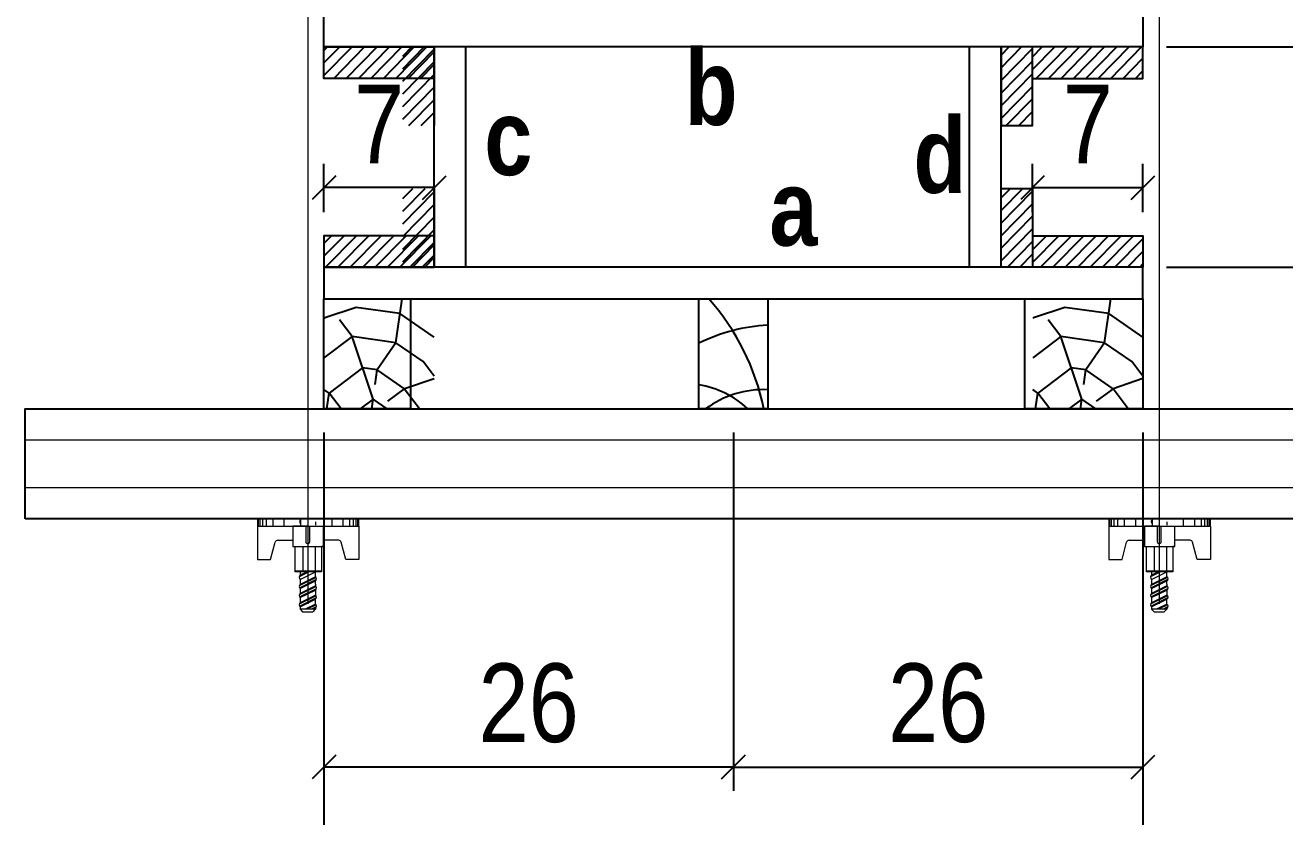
# Model space of a CAD drawing. Extents: x 2282 to 12463, y 760 to 16806.
# Drawn here: x 4620.2 to 4780.2, y 12762.7 to 12863.4 of the extents above; entities that cross this region are included whole.
import ezdxf

# ---------------------------------------------------------------- set-up
doc = ezdxf.new("R2010")
doc.units = 0
for name, color, linetype in [('1-2 PONTALETE', 7, 'Continuous'), ('COTA', 241, 'Continuous'), ('GRAVATA', 2, 'Continuous'), ('NOMENCLATURA', 7, 'Continuous'), ('Painéis', 200, 'Continuous'), ('PONTALETE', 7, 'Continuous'), ('SARRAFO', 251, 'Continuous')]:
    doc.layers.add(name, color=color, linetype=linetype)
doc.layers.add('Hachura', color=251, linetype='Continuous', lineweight=9)
doc.styles.add('COTA TECNICA 2X', font='techl___.ttf', dxfattribs={"height": 10})
doc.styles.add('ROMANC', font='techb___.ttf', dxfattribs={"height": 2.5})
doc.dimstyles.new('SECAO PILAR', dxfattribs={"dimtxt": 10, "dimasz": 3, "dimexe": 3, "dimexo": 3, "dimgap": 3, "dimtad": 1, "dimdec": 1, "dimlfac": 0.5, "dimzin": 12, "dimdsep": 46, "dimtxsty": 'COTA TECNICA 2X', "dimblk1": 'OBLIQUE', "dimblk2": 'OBLIQUE', "dimsah": 1, "dimcen": 0.9, "dimclrd": 256, "dimclre": 256, "dimclrt": 256, "dimadec": 1, "dimazin": 3, "dimtfac": 1, "dimtdec": 1, "dimtmove": 0, "dimatfit": 3, "dimfxl": 1, "dimtolj": 1, "dimtzin": 12, "dimarcsym": 0})

# ---------------------------------------------------------------- blocks, each defined once
blk = doc.blocks.new('_Oblique')
at = {"color": 0, "linetype": 'ByBlock', "lineweight": -2}
blk.add_line((-0.5, -0.5), (0.5, 0.5), dxfattribs=at)
blk = doc.blocks.new('*D329')
at = {"layer": 'COTA', "lineweight": -2, "transparency": 16777216}
for p, q in [((4658.14, 12811.58), (4658.14, 12734.29)), ((4762.18, 12811.58), (4762.18, 12734.29)), ((4658.14, 12737.29), (4762.18, 12737.29))]:
    blk.add_line(p, q, dxfattribs=at)
at = {"layer": 'Defpoints', "color": 0, "transparency": 16777216}
for p in [(4658.14, 12814.58), (4762.18, 12814.58), (4762.18, 12737.29)]:
    blk.add_point(p, dxfattribs=at)
at = {"layer": 'COTA', "lineweight": -2, "transparency": 16777216, "xscale": 3, "yscale": 3, "zscale": 3, "rotation": 180}
blk.add_blockref('_Oblique', (4658.14, 12737.29), dxfattribs=at)
at = {"layer": 'COTA', "lineweight": -2, "transparency": 16777216, "xscale": 3, "yscale": 3, "zscale": 3}
blk.add_blockref('_Oblique', (4762.18, 12737.29), dxfattribs=at)
at = {"layer": 'COTA', "transparency": 16777216, "insert": (4710.16, 12745.4), "char_height": 10, "attachment_point": 5, "style": 'COTA TECNICA 2X'}
blk.add_mtext('\\A1;52 - PAINEL', dxfattribs=at)
blk = doc.blocks.new('*D333')
at = {"layer": 'COTA', "lineweight": -2, "transparency": 16777216}
for p, q in [((4765.18, 12860.59), (4810.75, 12860.59)), ((4807.75, 12860.59), (4807.75, 12832.59)), ((4765.18, 12832.59), (4810.75, 12832.59))]:
    blk.add_line(p, q, dxfattribs=at)
at = {"layer": 'Defpoints', "color": 0, "transparency": 16777216}
for p in [(4762.18, 12860.59), (4762.18, 12832.59), (4807.75, 12832.59)]:
    blk.add_point(p, dxfattribs=at)
at = {"layer": 'COTA', "lineweight": -2, "transparency": 16777216, "xscale": 3, "yscale": 3, "zscale": 3}
for p, rotation in [((4807.75, 12860.59), 90), ((4807.75, 12832.59), 270)]:
    blk.add_blockref('_Oblique', p, dxfattribs=dict(at, rotation=rotation))
at = {"layer": 'COTA', "transparency": 16777216, "insert": (4799.67, 12846.59), "char_height": 10, "attachment_point": 5, "rotation": 90, "style": 'COTA TECNICA 2X'}
blk.add_mtext('\\A1;14', dxfattribs=at)
blk = doc.blocks.new('C')
at = {"layer": 'Hachura', "color": 0}
for p, q in [((0, 3.224), (0, -3.224)), ((0.451, 3.224), (0, 3.224)), ((0.451, -3.225), (0.451, 3.224)), ((0.451, 3.224), (2.58, 3.224)), ((2.58, 3.224), (2.58, 2.385)), ((0.461, 3.155), (-0.003, 3.155)), ((0.461, 3.05), (-0.003, 3.05)), ((0.461, 2.881), (-0.003, 2.881)), ((0.461, 2.65), (-0.003, 2.65)), ((0, 2.747), (0, -1.16)), ((0.461, 2.228), (-0.003, 2.228)), ((1.354, 1.939), (1.354, 0.965)), ((2.58, 2.385), (1.475, 2.094)), ((0.461, 1.512), (0, 1.512)), ((1.741, 0.966), (0.451, 0.966)), ((1.741, -0.968), (1.741, 0.966)), ((1.741, 0.966), (1.741, 0.838)), ((1.741, 0.966), (1.741, 0.838)), ((1.741, 0.838), (3.354, 0.838)), ((3.32, 0.838), (3.32, -0.839)), ((3.354, 0.838), (3.354, -0.839)), ((0.388, 0.487), (0.172, 0.487)), ((1.451, 0.101), (0.451, 0.101)), ((3.354, 0.451), (1.741, 0.451)), ((3.676, 0.451), (3.354, 0.451)), ((3.837, -0.517), (3.354, 0.451)), ((3.354, 0.064), (3.67, -0.57)), ((3.676, 0.451), (4.16, -0.517)), ((3.716, 0.5), (4.251, -0.57)), ((4.371, -0.553), (3.83, 0.53)), ((4.151, 0.451), (3.934, 0.451)), ((4.418, -0.517), (3.934, 0.451)), ((4.151, 0.451), (4.256, 0.451)), ((4.256, 0.451), (4.74, -0.517)), ((4.296, 0.5), (4.831, -0.57)), ((4.952, -0.553), (4.41, 0.53)), ((4.514, 0.451), (4.837, 0.451)), ((4.998, -0.517), (4.514, 0.451)), ((4.837, 0.451), (5.321, -0.517)), ((4.876, 0.5), (5.412, -0.57)), ((5.532, -0.553), (4.991, 0.53)), ((5.579, -0.517), (5.095, 0.451)), ((5.417, 0.451), (5.095, 0.451)), ((5.579, -0.517), (5.095, 0.451)), ((5.417, 0.451), (5.74, -0.194)), ((5.457, 0.5), (5.74, -0.065)), ((5.74, 0.193), (5.571, 0.53)), ((5.74, 0.322), (5.675, 0.451)), ((5.675, 0.451), (5.74, 0.451)), ((5.739, 0.45), (5.9, 0.288)), ((5.739, 0.45), (5.739, -0.518)), ((5.9, -0.356), (5.9, 0.288)), ((0.451, -0.004), (0, -0.004)), ((0.075, -0.481), (0.292, -0.481)), ((0.292, -0.481), (0.397, -0.481)), ((0.451, -0.001), (0.451, -0.968)), ((0.451, -0.157), (1.451, -0.157)), ((0.451, -0.646), (0.451, -0.323)), ((0.451, -3.225), (0.451, -0.646)), ((3.354, -0.323), (1.741, -0.323)), ((3.354, -0.065), (3.579, -0.517)), ((3.354, -0.517), (3.579, -0.517)), ((3.837, -0.517), (4.16, -0.517)), ((4.418, -0.517), (4.74, -0.517)), ((4.634, -0.517), (4.74, -0.517)), ((4.998, -0.517), (5.321, -0.517)), ((5.579, -0.517), (5.74, -0.517)), ((5.739, -0.518), (5.9, -0.356)), ((5.739, -0.518), (5.739, -0.518)), ((0.461, -1.521), (-0.003, -1.521)), ((0.451, -0.968), (1.741, -0.968)), ((1.354, -1.94), (1.354, -0.968)), ((3.354, -0.839), (1.741, -0.839)), ((0.461, -2.228), (-0.003, -2.228)), ((2.58, -2.387), (1.475, -2.096)), ((2.58, -3.225), (2.58, -2.387)), ((0.461, -2.65), (-0.003, -2.65)), ((0.461, -2.881), (-0.003, -2.881)), ((0.461, -3.05), (-0.003, -3.05)), ((0.461, -3.155), (-0.003, -3.155)), ((0, -3.224), (2.568, -3.224))]:
    blk.add_line(p, q, dxfattribs=at)
for centre, radius, start, end in [((1.516, 1.939), 0.161, 104.74356, 180), ((1.445, -0.028), 0.129, 272.69497, 87.30503), ((3.805, 0.389), 0.143, 25.56881, 154.43119), ((4.385, 0.389), 0.143, 25.56881, 154.43119), ((4.966, 0.389), 0.143, 25.56881, 154.43119), ((5.546, 0.389), 0.143, 25.56881, 154.43119), ((0.166, -0.366), 0.174, 221.74404, 317.85924), ((3.708, -0.4), 0.174, 222.14076, 318.25596), ((4.289, -0.4), 0.174, 222.14076, 318.25596), ((4.869, -0.4), 0.174, 222.14076, 318.25596), ((5.45, -0.4), 0.174, 222.14076, 318.25596), ((5.61, -0.401), 0.174, 317.85924, 318.25596), ((1.516, -1.94), 0.161, 180, 255.25644)]:
    blk.add_arc(centre, radius, start, end, dxfattribs=at)
blk = doc.blocks.new('*D334')
at = {"layer": 'COTA', "lineweight": -2, "transparency": 16777216}
for p, q in [((4658.14, 12811.58), (4658.14, 12766.04)), ((4710.16, 12811.58), (4710.16, 12766.04)), ((4710.16, 12769.04), (4658.14, 12769.04))]:
    blk.add_line(p, q, dxfattribs=at)
at = {"layer": 'Defpoints', "color": 0, "transparency": 16777216}
for p in [(4658.14, 12814.58), (4710.16, 12814.58), (4658.14, 12769.04)]:
    blk.add_point(p, dxfattribs=at)
at = {"layer": 'COTA', "lineweight": -2, "transparency": 16777216, "xscale": 3, "yscale": 3, "zscale": 3, "rotation": 180}
blk.add_blockref('_Oblique', (4658.14, 12769.04), dxfattribs=at)
at = {"layer": 'COTA', "lineweight": -2, "transparency": 16777216, "xscale": 3, "yscale": 3, "zscale": 3}
blk.add_blockref('_Oblique', (4710.16, 12769.04), dxfattribs=at)
at = {"layer": 'COTA', "transparency": 16777216, "insert": (4684.15, 12777.15), "char_height": 10, "attachment_point": 5, "style": 'COTA TECNICA 2X'}
blk.add_mtext('\\A1;26', dxfattribs=at)
blk = doc.blocks.new('*D335')
at = {"layer": 'COTA', "lineweight": -2, "transparency": 16777216}
for p, q in [((4748.16, 12839.59), (4748.16, 12845.71)), ((4762.18, 12839.59), (4762.18, 12845.71)), ((4748.16, 12842.71), (4762.18, 12842.71))]:
    blk.add_line(p, q, dxfattribs=at)
at = {"layer": 'Defpoints', "color": 0, "transparency": 16777216}
for p in [(4762.18, 12842.71), (4748.16, 12836.59), (4762.18, 12836.59)]:
    blk.add_point(p, dxfattribs=at)
at = {"layer": 'COTA', "lineweight": -2, "transparency": 16777216, "xscale": 3, "yscale": 3, "zscale": 3, "rotation": 180}
blk.add_blockref('_Oblique', (4748.16, 12842.71), dxfattribs=at)
at = {"layer": 'COTA', "lineweight": -2, "transparency": 16777216, "xscale": 3, "yscale": 3, "zscale": 3}
blk.add_blockref('_Oblique', (4762.18, 12842.71), dxfattribs=at)
at = {"layer": 'COTA', "transparency": 16777216, "insert": (4755.17, 12850.79), "char_height": 10, "attachment_point": 5, "style": 'COTA TECNICA 2X'}
blk.add_mtext('\\A1;7', dxfattribs=at)
blk = doc.blocks.new('*D336')
at = {"layer": 'COTA', "lineweight": -2, "transparency": 16777216}
for p, q in [((4658.14, 12839.59), (4658.14, 12845.71)), ((4672.15, 12839.59), (4672.15, 12845.71)), ((4672.15, 12842.71), (4658.14, 12842.71))]:
    blk.add_line(p, q, dxfattribs=at)
at = {"layer": 'Defpoints', "color": 0, "transparency": 16777216}
for p in [(4658.14, 12842.71), (4658.14, 12836.59), (4672.15, 12836.59)]:
    blk.add_point(p, dxfattribs=at)
at = {"layer": 'COTA', "lineweight": -2, "transparency": 16777216, "xscale": 3, "yscale": 3, "zscale": 3, "rotation": 180}
blk.add_blockref('_Oblique', (4658.14, 12842.71), dxfattribs=at)
at = {"layer": 'COTA', "lineweight": -2, "transparency": 16777216, "xscale": 3, "yscale": 3, "zscale": 3}
blk.add_blockref('_Oblique', (4672.15, 12842.71), dxfattribs=at)
at = {"layer": 'COTA', "transparency": 16777216, "insert": (4665.15, 12850.79), "char_height": 10, "attachment_point": 5, "style": 'COTA TECNICA 2X'}
blk.add_mtext('\\A1;7', dxfattribs=at)
blk = doc.blocks.new('*D337')
at = {"layer": 'COTA', "lineweight": -2, "transparency": 16777216}
for p, q in [((4710.16, 12811.58), (4710.16, 12766.04)), ((4762.18, 12811.58), (4762.18, 12766.04)), ((4710.16, 12769.04), (4762.18, 12769.04))]:
    blk.add_line(p, q, dxfattribs=at)
at = {"layer": 'Defpoints', "color": 0, "transparency": 16777216}
for p in [(4710.16, 12814.58), (4762.18, 12814.58), (4762.18, 12769.04)]:
    blk.add_point(p, dxfattribs=at)
at = {"layer": 'COTA', "lineweight": -2, "transparency": 16777216, "xscale": 3, "yscale": 3, "zscale": 3, "rotation": 180}
blk.add_blockref('_Oblique', (4710.16, 12769.04), dxfattribs=at)
at = {"layer": 'COTA', "lineweight": -2, "transparency": 16777216, "xscale": 3, "yscale": 3, "zscale": 3}
blk.add_blockref('_Oblique', (4762.18, 12769.04), dxfattribs=at)
at = {"layer": 'COTA', "transparency": 16777216, "insert": (4736.17, 12777.15), "char_height": 10, "attachment_point": 5, "style": 'COTA TECNICA 2X'}
blk.add_mtext('\\A1;26', dxfattribs=at)

msp = doc.modelspace()

# ---------------------------------------------------------------- hatches: boundary and pattern name
at = {"layer": 'PONTALETE'}
h = msp.add_hatch(dxfattribs=at)
h.set_pattern_fill('TRONCO', color=1, scale=37.5, angle=82, style=0, pattern_type=2)
h.set_pattern_definition([(82, (-6976.337, 14177.226), (-31.91606, 42.35404), [11.25, -26.25]), (82, (-6978.193, 14177.486), (-31.91606, 42.35404), [11.25, -26.25]), (82, (-6981.646, 14179.865), (-31.91606, 42.35404), [7.5, -30]), (82, (-6985.1, 14182.244), (-31.91606, 42.35404), [5.625, -31.875]), (82, (-6988.81, 14182.766), (-31.91606, 42.35404), [3.75, -33.75]), (82, (-6993.83, 14174.004), (-31.91606, 42.35404), [1.875, -9.375, 1.875, -24.375]), (82, (-6994.904, 14179.835), (-31.91606, 42.35404), [1.875, -15, 5.625, -15]), (82, (-6995.717, 14187.523), (-31.91606, 42.35404), [1.875, -1.875, 1.875, -31.875]), (82, (-6997.835, 14185.927), (-31.91606, 42.35404), [1.875, -35.625]), (82, (-7001.81, 14184.592), (-31.91606, 42.35404), [5.625, -31.875]), (82, (-7005.523, 14185.114), (-31.91606, 42.35404), [7.5, -30]), (82, (-7009.497, 14183.78), (-31.91606, 42.35404), [9.375, -11.25, 1.875, -15]), (172, (-6989.304, 14165.794), (-42.35404, -31.91606), [1.875, -3.75, 9.375, -22.5]), (172, (-6992.756, 14168.173), (-42.35404, -31.91606), [1.875, -1.875, 5.625, -28.125]), (172, (-7007.35, 14172.117), (-42.35404, -31.91606), [3.75, -33.75]), (172, (-6992.234, 14171.886), (-42.35404, -31.91606), [7.5, -11.25, 1.875, -16.875]), (172, (-7012.398, 14176.613), (-42.35404, -31.91606), [1.875, -35.625]), (172, (-6993.57, 14175.86), (-42.35404, -31.91606), [5.625, -31.875]), (172, (-6994.904, 14179.835), (-42.35404, -31.91606), [3.75, -33.75]), (172, (-6994.382, 14183.55), (-42.35404, -31.91606), [1.875, -5.625, 5.625, -24.375]), (172, (-6995.978, 14185.666), (-42.35404, -31.91606), [1.875, -35.625]), (172, (-6988.29, 14186.48), (-42.35404, -31.91606), [5.25, -32.25]), (172, (-6980.602, 14187.292), (-42.35404, -31.91606), [3.75, -33.75]), (172, (-6994.934, 14193.093), (-42.35404, -31.91606), [1.875, -35.625]), (172, (-6992.555, 14196.546), (-42.35404, -31.91606), [5.625, -31.875]), (172, (-6992.034, 14200.26), (-42.35404, -31.91606), [5.625, -31.875]), (127, (-6977.962, 14192.601), (-37.13505, 5.21899), [2.651625, -2.651625, 2.651625, -45.078134]), (127, (-6988.29, 14186.48), (-37.13505, 5.21899), [5.30325, -47.72976]), (127, (-7008.945, 14174.235), (-37.13505, 5.21899), [5.30325, -47.72976]), (127, (-6998.618, 14180.357), (-37.13505, 5.21899), [5.30325, -47.72976]), (127, (-6990.93, 14181.17), (-37.13505, 5.21899), [5.30325, -47.72976]), (127, (-6981.937, 14191.267), (-37.13505, 5.21899), [5.30325, -47.72976]), (127, (-6984.316, 14187.814), (-37.13505, 5.21899), [7.95495, -45.07806]), (127, (-7002.592, 14179.022), (-37.13505, 5.21899), [2.65162, -50.38138]), (127, (-7006.566, 14177.687), (-37.13505, 5.21899), [2.65162, -50.38138]), (127, (-7004.48, 14192.54), (-37.13505, 5.21899), [2.65162, -50.38138]), (127, (-6988, 14175.078), (-37.13505, 5.21899), [2.65162, -50.38138]), (127, (-6998.126, 14197.329), (-37.13505, 5.21899), [2.65162, -50.38138]), (127, (-6996.24, 14183.81), (-37.13505, 5.21899), [2.65162, -50.38138]), (127, (-6999.43, 14188.045), (-37.13505, 5.21899), [2.65162, -50.38138]), (217, (-6992.264, 14185.144), (-5.21899, -37.13505), [2.651625, -2.651625, 7.95495, -39.77481]), (217, (-6991.482, 14190.715), (-5.21899, -37.13505), [2.65162, -50.38138]), (217, (-6978.484, 14188.888), (-5.21899, -37.13505), [2.65162, -50.38138]), (217, (-6988.812, 14182.766), (-5.21899, -37.13505), [2.65162, -50.38138]), (217, (-6995.456, 14189.38), (-5.21899, -37.13505), [2.65162, -50.38138]), (217, (-6987.477, 14178.79), (-5.21899, -37.13505), [2.65162, -50.38138]), (217, (-6985.39, 14193.645), (-5.21899, -37.13505), [2.65162, -50.38138]), (217, (-6977.902, 14166.085), (-5.21899, -37.13505), [2.65162, -50.38138]), (217, (-6979.498, 14168.203), (-5.21899, -37.13505), [5.30325, -47.72976]), (217, (-6981.094, 14170.32), (-5.21899, -37.13505), [5.30325, -47.72976]), (217, (-6980.572, 14174.034), (-5.21899, -37.13505), [5.30325, -47.72976]), (217, (-6984.024, 14176.413), (-5.21899, -37.13505), [5.30325, -47.72976]), (217, (-6996.79, 14193.354), (-5.21899, -37.13505), [5.30325, -47.72976]), (217, (-6977.18, 14198.172), (-5.21899, -37.13505), [5.30325, -47.72976]), (217, (-7006.627, 14204.204), (-5.21899, -37.13505), [5.30325, -47.72976]), (217, (-7002.913, 14203.682), (-5.21899, -37.13505), [5.30325, -47.72976]), (217, (-7001.578, 14199.707), (-5.21899, -37.13505), [5.30325, -47.72976]), (217, (-7005.232, 14173.713), (-5.21899, -37.13505), [7.95495, -45.07806]), (217, (-6998.126, 14197.329), (-5.21899, -37.13505), [7.95495, -45.07806]), (108.56505, (-7012.137, 14178.47), (5.218991, 37.135053), [4.1925, -79.66005]), (108.56505, (-6993.57, 14175.86), (5.218991, 37.135053), [4.1925, -79.66005]), (108.56505, (-7004.188, 14181.14), (5.218991, 37.135053), [4.1925, -79.66005]), (108.56505, (-6976.628, 14188.627), (5.218991, 37.135053), [4.1925, -79.66005]), (108.56505, (-6980.602, 14187.292), (5.218991, 37.135053), [4.1925, -79.66005]), (108.56505, (-6989.595, 14177.195), (5.218991, 37.135053), [4.1925, -79.66005]), (108.56505, (-7008.162, 14179.805), (5.218991, 37.135053), [4.1925, -79.66005]), (108.56505, (-6995.456, 14189.38), (5.218991, 37.135053), [8.385, -75.46755]), (145.43495, (-7001.026, 14190.163), (-37.135053, 5.218991), [4.1925, -79.66005]), (145.43495, (-6989.103, 14194.167), (-37.135053, 5.218991), [4.1925, -79.66005]), (145.43495, (-6999.14, 14176.643), (-37.135053, 5.218991), [4.1925, -79.66005]), (145.43495, (-7002.04, 14169.477), (-37.135053, 5.218991), [4.1925, -79.66005]), (145.43495, (-6991.482, 14190.715), (-37.135053, 5.218991), [4.1925, -79.66005]), (145.43495, (-6992.003, 14187.001), (-37.135053, 5.218991), [4.1925, -79.66005]), (145.43495, (-6999.661, 14172.93), (-37.135053, 5.218991), [8.385, -75.46755]), (145.43495, (-6982.75, 14198.955), (-37.135053, 5.218991), [8.385, -75.46755]), (145.43495, (-6985.128, 14195.502), (-37.135053, 5.218991), [8.385, -75.46755]), (198.56505, (-6983.733, 14165.011), (-37.135053, 5.218991), [4.1925, -79.66005]), (198.56505, (-7004.158, 14167.882), (-37.135053, 5.218991), [4.1925, -79.66005]), (198.56505, (-6977.12, 14171.655), (-37.135053, 5.218991), [4.1925, -79.66005]), (198.56505, (-7011.063, 14172.639), (-37.135053, 5.218991), [4.1925, -79.66005]), (198.56505, (-6988.26, 14173.221), (-37.135053, 5.218991), [4.1925, -79.66005]), (198.56505, (-6990.93, 14181.17), (-37.135053, 5.218991), [4.1925, -79.66005]), (198.56505, (-6997.835, 14185.927), (-37.135053, 5.218991), [4.1925, -79.66005]), (198.56505, (-6985.33, 14167.129), (-37.135057, 5.219004), [4.1925, -79.66005]), (198.56505, (-6989.595, 14177.195), (-37.135053, 5.218991), [4.1925, -79.66005]), (198.56505, (-6984.316, 14187.814), (-37.135053, 5.218991), [4.1925, -79.66005]), (198.56505, (-6987.507, 14192.05), (-37.135053, 5.218991), [4.1925, -79.66005]), (198.56505, (-6997.604, 14201.042), (-37.135053, 5.218991), [4.1925, -79.66005]), (198.56505, (-7012.659, 14174.757), (-37.135053, 5.218991), [4.1925, -79.66005]), (198.56505, (-7011.585, 14168.925), (-37.135053, 5.218991), [8.385, -75.46755]), (198.56505, (-6984.807, 14170.842), (-37.135053, 5.218991), [8.385, -75.46755]), (235.43495, (-6980.02, 14164.49), (-5.218991, -37.135053), [4.1925, -79.66005]), (235.43495, (-6973.727, 14195.793), (-5.218991, -37.135053), [4.1925, -79.66005]), (235.43495, (-6992.555, 14196.546), (-5.218991, -37.135053), [4.1925, -79.66005]), (235.43495, (-6981.646, 14179.865), (-5.218991, -37.135053), [4.1925, -79.66005]), (235.43495, (-6978.193, 14177.486), (-5.218991, -37.135053), [4.1925, -79.66005]), (235.43495, (-6985.098, 14182.244), (-5.218991, -37.135053), [4.1925, -79.66005]), (235.43495, (-7005.814, 14196.516), (-5.218991, -37.135053), [4.1925, -79.66005]), (235.43495, (-7007.149, 14200.49), (-5.218991, -37.135053), [8.385, -75.46755])])
h.paths.add_polyline_path([(4658.14, 12814.58), (4672.14, 12814.58), (4672.14, 12828.58), (4658.14, 12828.58)])
h = msp.add_hatch(dxfattribs=at)
h.set_pattern_fill('TRONCO', color=1, scale=37.5, angle=82, style=0, pattern_type=2)
h.set_pattern_definition([(82, (-6886.3, 14177.226), (-31.91606, 42.35404), [11.25, -26.25]), (82, (-6888.156, 14177.486), (-31.91606, 42.35404), [11.25, -26.25]), (82, (-6891.61, 14179.865), (-31.91606, 42.35404), [7.5, -30]), (82, (-6895.06, 14182.244), (-31.91606, 42.35404), [5.625, -31.875]), (82, (-6898.775, 14182.766), (-31.91606, 42.35404), [3.75, -33.75]), (82, (-6903.793, 14174.004), (-31.91606, 42.35404), [1.875, -9.375, 1.875, -24.375]), (82, (-6904.867, 14179.835), (-31.91606, 42.35404), [1.875, -15, 5.625, -15]), (82, (-6905.68, 14187.523), (-31.91606, 42.35404), [1.875, -1.875, 1.875, -31.875]), (82, (-6907.798, 14185.927), (-31.91606, 42.35404), [1.875, -35.625]), (82, (-6911.772, 14184.592), (-31.91606, 42.35404), [5.625, -31.875]), (82, (-6915.486, 14185.114), (-31.91606, 42.35404), [7.5, -30]), (82, (-6919.46, 14183.78), (-31.91606, 42.35404), [9.375, -11.25, 1.875, -15]), (172, (-6899.267, 14165.794), (-42.35404, -31.91606), [1.875, -3.75, 9.375, -22.5]), (172, (-6902.72, 14168.173), (-42.35404, -31.91606), [1.875, -1.875, 5.625, -28.125]), (172, (-6917.312, 14172.117), (-42.35404, -31.91606), [3.75, -33.75]), (172, (-6902.198, 14171.886), (-42.35404, -31.91606), [7.5, -11.25, 1.875, -16.875]), (172, (-6922.36, 14176.613), (-42.35404, -31.91606), [1.875, -35.625]), (172, (-6903.532, 14175.86), (-42.35404, -31.91606), [5.625, -31.875]), (172, (-6904.867, 14179.835), (-42.35404, -31.91606), [3.75, -33.75]), (172, (-6904.345, 14183.55), (-42.35404, -31.91606), [1.875, -5.625, 5.625, -24.375]), (172, (-6905.94, 14185.666), (-42.35404, -31.91606), [1.875, -35.625]), (172, (-6898.253, 14186.48), (-42.35404, -31.91606), [5.25, -32.25]), (172, (-6890.565, 14187.292), (-42.35404, -31.91606), [3.75, -33.75]), (172, (-6904.897, 14193.093), (-42.35404, -31.91606), [1.875, -35.625]), (172, (-6902.52, 14196.546), (-42.35404, -31.91606), [5.625, -31.875]), (172, (-6901.997, 14200.26), (-42.35404, -31.91606), [5.625, -31.875]), (127, (-6887.926, 14192.601), (-37.13505, 5.21899), [2.651625, -2.651625, 2.651625, -45.078134]), (127, (-6898.253, 14186.48), (-37.13505, 5.21899), [5.30325, -47.72976]), (127, (-6918.908, 14174.235), (-37.13505, 5.21899), [5.30325, -47.72976]), (127, (-6908.58, 14180.357), (-37.13505, 5.21899), [5.30325, -47.72976]), (127, (-6900.893, 14181.17), (-37.13505, 5.21899), [5.30325, -47.72976]), (127, (-6891.9, 14191.267), (-37.13505, 5.21899), [5.30325, -47.72976]), (127, (-6894.28, 14187.814), (-37.13505, 5.21899), [7.95495, -45.07806]), (127, (-6912.555, 14179.022), (-37.13505, 5.21899), [2.65162, -50.38138]), (127, (-6916.53, 14177.687), (-37.13505, 5.21899), [2.65162, -50.38138]), (127, (-6914.442, 14192.54), (-37.13505, 5.21899), [2.65162, -50.38138]), (127, (-6897.962, 14175.078), (-37.13505, 5.21899), [2.65162, -50.38138]), (127, (-6908.09, 14197.329), (-37.13505, 5.21899), [2.65162, -50.38138]), (127, (-6906.202, 14183.81), (-37.13505, 5.21899), [2.65162, -50.38138]), (127, (-6909.394, 14188.045), (-37.13505, 5.21899), [2.65162, -50.38138]), (217, (-6902.228, 14185.144), (-5.21899, -37.13505), [2.651625, -2.651625, 7.95495, -39.77481]), (217, (-6901.445, 14190.715), (-5.21899, -37.13505), [2.65162, -50.38138]), (217, (-6888.448, 14188.888), (-5.21899, -37.13505), [2.65162, -50.38138]), (217, (-6898.775, 14182.766), (-5.21899, -37.13505), [2.65162, -50.38138]), (217, (-6905.42, 14189.38), (-5.21899, -37.13505), [2.65162, -50.38138]), (217, (-6897.44, 14178.79), (-5.21899, -37.13505), [2.65162, -50.38138]), (217, (-6895.353, 14193.645), (-5.21899, -37.13505), [2.65162, -50.38138]), (217, (-6887.865, 14166.085), (-5.21899, -37.13505), [2.65162, -50.38138]), (217, (-6889.46, 14168.203), (-5.21899, -37.13505), [5.30325, -47.72976]), (217, (-6891.057, 14170.32), (-5.21899, -37.13505), [5.30325, -47.72976]), (217, (-6890.535, 14174.034), (-5.21899, -37.13505), [5.30325, -47.72976]), (217, (-6893.988, 14176.413), (-5.21899, -37.13505), [5.30325, -47.72976]), (217, (-6906.754, 14193.354), (-5.21899, -37.13505), [5.30325, -47.72976]), (217, (-6887.143, 14198.172), (-5.21899, -37.13505), [5.30325, -47.72976]), (217, (-6916.59, 14204.204), (-5.21899, -37.13505), [5.30325, -47.72976]), (217, (-6912.876, 14203.682), (-5.21899, -37.13505), [5.30325, -47.72976]), (217, (-6911.541, 14199.707), (-5.21899, -37.13505), [5.30325, -47.72976]), (217, (-6915.195, 14173.713), (-5.21899, -37.13505), [7.95495, -45.07806]), (217, (-6908.09, 14197.329), (-5.21899, -37.13505), [7.95495, -45.07806]), (108.56505, (-6922.1, 14178.47), (5.218991, 37.135053), [4.1925, -79.66005]), (108.56505, (-6903.532, 14175.86), (5.218991, 37.135053), [4.1925, -79.66005]), (108.56505, (-6914.151, 14181.14), (5.218991, 37.135053), [4.1925, -79.66005]), (108.56505, (-6886.59, 14188.627), (5.218991, 37.135053), [4.1925, -79.66005]), (108.56505, (-6890.565, 14187.292), (5.218991, 37.135053), [4.1925, -79.66005]), (108.56505, (-6899.558, 14177.195), (5.218991, 37.135053), [4.1925, -79.66005]), (108.56505, (-6918.125, 14179.805), (5.218991, 37.135053), [4.1925, -79.66005]), (108.56505, (-6905.42, 14189.38), (5.218991, 37.135053), [8.385, -75.46755]), (145.43495, (-6910.99, 14190.163), (-37.135053, 5.218991), [4.1925, -79.66005]), (145.43495, (-6899.066, 14194.167), (-37.135053, 5.218991), [4.1925, -79.66005]), (145.43495, (-6909.103, 14176.643), (-37.135053, 5.218991), [4.1925, -79.66005]), (145.43495, (-6912.003, 14169.477), (-37.135053, 5.218991), [4.1925, -79.66005]), (145.43495, (-6901.445, 14190.715), (-37.135053, 5.218991), [4.1925, -79.66005]), (145.43495, (-6901.967, 14187.001), (-37.135053, 5.218991), [4.1925, -79.66005]), (145.43495, (-6909.625, 14172.93), (-37.135053, 5.218991), [8.385, -75.46755]), (145.43495, (-6892.713, 14198.955), (-37.135053, 5.218991), [8.385, -75.46755]), (145.43495, (-6895.092, 14195.502), (-37.135053, 5.218991), [8.385, -75.46755]), (198.56505, (-6893.697, 14165.011), (-37.135053, 5.218991), [4.1925, -79.66005]), (198.56505, (-6914.121, 14167.882), (-37.135053, 5.218991), [4.1925, -79.66005]), (198.56505, (-6887.083, 14171.655), (-37.135053, 5.218991), [4.1925, -79.66005]), (198.56505, (-6921.026, 14172.639), (-37.135053, 5.218991), [4.1925, -79.66005]), (198.56505, (-6898.223, 14173.221), (-37.135053, 5.218991), [4.1925, -79.66005]), (198.56505, (-6900.893, 14181.17), (-37.135053, 5.218991), [4.1925, -79.66005]), (198.56505, (-6907.798, 14185.927), (-37.135053, 5.218991), [4.1925, -79.66005]), (198.56505, (-6895.292, 14167.129), (-37.135057, 5.219004), [4.1925, -79.66005]), (198.56505, (-6899.558, 14177.195), (-37.135053, 5.218991), [4.1925, -79.66005]), (198.56505, (-6894.279, 14187.814), (-37.135053, 5.218991), [4.1925, -79.66005]), (198.56505, (-6897.47, 14192.05), (-37.135053, 5.218991), [4.1925, -79.66005]), (198.56505, (-6907.567, 14201.042), (-37.135053, 5.218991), [4.1925, -79.66005]), (198.56505, (-6922.622, 14174.757), (-37.135053, 5.218991), [4.1925, -79.66005]), (198.56505, (-6921.548, 14168.925), (-37.135053, 5.218991), [8.385, -75.46755]), (198.56505, (-6894.77, 14170.842), (-37.135053, 5.218991), [8.385, -75.46755]), (235.43495, (-6889.983, 14164.49), (-5.218991, -37.135053), [4.1925, -79.66005]), (235.43495, (-6883.69, 14195.793), (-5.218991, -37.135053), [4.1925, -79.66005]), (235.43495, (-6902.519, 14196.546), (-5.218991, -37.135053), [4.1925, -79.66005]), (235.43495, (-6891.609, 14179.865), (-5.218991, -37.135053), [4.1925, -79.66005]), (235.43495, (-6888.156, 14177.486), (-5.218991, -37.135053), [4.1925, -79.66005]), (235.43495, (-6895.062, 14182.244), (-5.218991, -37.135053), [4.1925, -79.66005]), (235.43495, (-6915.777, 14196.516), (-5.218991, -37.135053), [4.1925, -79.66005]), (235.43495, (-6917.112, 14200.49), (-5.218991, -37.135053), [8.385, -75.46755])])
h.paths.add_polyline_path([(4748.18, 12814.58), (4762.18, 12814.58), (4762.18, 12828.58), (4748.18, 12828.58)])
at = {"layer": 'SARRAFO'}
h = msp.add_hatch(dxfattribs=at)
h.set_pattern_fill('ANSI31', color=256, scale=9, angle=0.5, style=0)
h.set_pattern_definition([(45.5, (-92140.4312, -20828.9453), (-0.802406755, 0.788522922), [])])
h.paths.add_polyline_path([(4672.15, 12856.59), (4658.14, 12856.59), (4658.14, 12860.59), (4672.15, 12860.59)])
h = msp.add_hatch(dxfattribs=at)
h.set_pattern_fill('ANSI31', color=256, scale=9, angle=0.5, style=0)
h.set_pattern_definition([(45.5, (-110941.4815, -20882.9904), (-0.802406755, 0.788522922), [])])
h.paths.add_polyline_path([(4668.15, 12850.58), (4672.15, 12850.58), (4672.15, 12860.59), (4668.15, 12860.59)])
h = msp.add_hatch(dxfattribs=at)
h.set_pattern_fill('ANSI31', color=256, scale=9, angle=0.5, style=0)
h.set_pattern_definition([(45.5, (-110955.4815, -20882.9904), (-0.802406755, 0.788522922), [])])
h.paths.add_polyline_path([(4744.16, 12850.58), (4748.16, 12850.58), (4748.16, 12860.59), (4744.16, 12860.59)])
h = msp.add_hatch(dxfattribs=at)
h.set_pattern_fill('ANSI31', color=256, scale=9, angle=0.5, style=0)
h.set_pattern_definition([(45.5, (-92158.4312, -20828.9453), (-0.802406755, 0.788522922), [])])
h.paths.add_polyline_path([(4748.16, 12856.59), (4762.18, 12856.59), (4762.18, 12860.59), (4748.16, 12860.59)])
h = msp.add_hatch(dxfattribs=at)
h.set_pattern_fill('ANSI31', color=256, scale=9, angle=0.5, style=0)
h.set_pattern_definition([(45.5, (-110941.4815, -20860.9904), (-0.802406755, 0.788522922), [])])
h.paths.add_polyline_path([(4672.15, 12842.61), (4668.15, 12842.61), (4668.15, 12832.59), (4672.15, 12832.59)])
h = msp.add_hatch(dxfattribs=at)
h.set_pattern_fill('ANSI31', color=256, scale=9, angle=0.5, style=0)
h.set_pattern_definition([(45.5, (-110955.4815, -20860.9904), (-0.802406755, 0.788522922), [])])
h.paths.add_polyline_path([(4748.16, 12842.61), (4744.16, 12842.61), (4744.16, 12832.59), (4748.16, 12832.59)])
h = msp.add_hatch(dxfattribs=at)
h.set_pattern_fill('ANSI31', color=256, scale=9, angle=0.5, style=0)
h.set_pattern_definition([(45.5, (-92140.4312, -20806.9453), (-0.802406755, 0.788522922), [])])
h.paths.add_polyline_path([(4672.15, 12836.59), (4658.14, 12836.59), (4658.14, 12832.59), (4672.15, 12832.59)])
h = msp.add_hatch(dxfattribs=at)
h.set_pattern_fill('ANSI31', color=256, scale=9, angle=0.5, style=0)
h.set_pattern_definition([(45.5, (-92158.4312, -20806.9453), (-0.802406755, 0.788522922), [])])
h.paths.add_polyline_path([(4748.16, 12836.59), (4762.18, 12836.59), (4762.18, 12832.59), (4748.16, 12832.59)])

# ---------------------------------------------------------------- linework, layer by layer
at = {"layer": '1-2 PONTALETE', "color": 1}
for centre, radius, start, end in [((4715.97, 12801.96), 23.32, 93.5441, 115.9137), ((4703.93, 12806.04), 11.74, 46.6479, 80.9173), ((4713.99, 12804.7), 12.32, 87.4574, 126.7023)]:
    msp.add_arc(centre, radius, start, end, dxfattribs=at)
at = {"layer": 'GRAVATA', "color": 1}
msp.add_lwpolyline([(4620.18, 12800.58), (4620.18, 12814.58), (4800.53, 12814.58), (4800.53, 12800.58)], close=True, dxfattribs=at)
at = {"layer": 'Hachura'}
for p, q in [((4656.14, 12789.78), (4656.13, 12899.61)), ((4764.31, 12789.78), (4764.3, 12899.61)), ((4800.53, 12810.58), (4620.18, 12810.58)), ((4620.18, 12804.58), (4800.53, 12804.58))]:
    msp.add_line(p, q, dxfattribs=at)
at = {"layer": 'Painéis'}
for p, q in [((4672.15, 12832.59), (4672.15, 12860.59)), ((4676.15, 12832.59), (4676.15, 12860.59)), ((4740.16, 12832.59), (4740.16, 12860.59)), ((4744.16, 12832.59), (4744.16, 12860.59))]:
    msp.add_line(p, q, dxfattribs=at)
for points in [[(4762.18, 12864.61), (4762.18, 12860.59), (4658.14, 12860.59), (4658.14, 12864.61)], [(4762.18, 12828.58), (4762.18, 12832.59), (4658.14, 12832.59), (4658.14, 12828.58)]]:
    msp.add_lwpolyline(points, close=True, dxfattribs=at)
at = {"layer": 'PONTALETE', "color": 1}
for points in [[(4658.14, 12828.58), (4669.14, 12828.58), (4669.14, 12814.58), (4658.14, 12814.58)], [(4705.78, 12828.58), (4714.53, 12828.58), (4714.53, 12814.58), (4705.78, 12814.58)], [(4747.18, 12828.58), (4762.18, 12828.58), (4762.18, 12814.58), (4747.18, 12814.58)]]:
    msp.add_lwpolyline(points, close=True, dxfattribs=at)
msp.add_arc((4684.23, 12808.44), 30.42, 11.6357, 41.4455, dxfattribs=at)
at = {"layer": 'SARRAFO'}
for points in [[(4658.14, 12860.59), (4672.15, 12860.59), (4672.15, 12850.58), (4672.15, 12850.58), (4672.15, 12860.59)], [(4672.15, 12856.59), (4658.14, 12856.59), (4658.14, 12860.59)], [(4762.18, 12860.59), (4744.16, 12860.59), (4744.16, 12850.58), (4748.16, 12850.58), (4748.16, 12860.59)], [(4748.16, 12856.59), (4762.18, 12856.59), (4762.18, 12860.59)], [(4658.14, 12832.59), (4672.15, 12832.59), (4672.15, 12842.61), (4672.15, 12842.61), (4672.15, 12832.59)], [(4762.18, 12832.59), (4744.16, 12832.59), (4744.16, 12842.61), (4748.16, 12842.61), (4748.16, 12832.59)], [(4672.15, 12836.59), (4658.14, 12836.59), (4658.14, 12832.59)], [(4748.16, 12836.59), (4762.18, 12836.59), (4762.18, 12832.59)]]:
    msp.add_lwpolyline(points, dxfattribs=at)

# ---------------------------------------------------------------- block references
at = {"layer": 'Hachura', "linetype": 'Continuous', "xscale": 2, "yscale": 2, "zscale": 2, "rotation": 270}
for p in [(4656.14, 12800.58), (4764.31, 12800.58)]:
    msp.add_blockref('C', p, dxfattribs=at)

# ---------------------------------------------------------------- texts
at = {"layer": 'NOMENCLATURA', "style": 'ROMANC'}
for s, p in [('b', (4703.97, 12850.66)), ('c', (4678.5, 12844.29)), ('d', (4733.03, 12842.03)), ('a', (4714.72, 12835.32))]:
    msp.add_text(s, height=9.6, dxfattribs=at).set_placement(p)

# ---------------------------------------------------------------- dimensions: what is measured, and where the dimension line sits
at = {"layer": 'COTA'}
for base, p1, p2, angle, picture, middle, dimtype in [((4807.75, 12832.59), (4762.18, 12860.59), (4762.18, 12832.59), 90, '*D333', (4807.75, 12846.59), 160), ((4658.14, 12842.71), (4672.15, 12836.59), (4658.14, 12836.59), 180, '*D336', (4665.15, 12842.71), 161), ((4762.18, 12842.71), (4748.16, 12836.59), (4762.18, 12836.59), 0, '*D335', (4755.17, 12842.71), 161)]:
    dim = msp.add_linear_dim(base=base, p1=p1, p2=p2, angle=angle, dimstyle='SECAO PILAR', dxfattribs=at)
    dim.commit()
    dim.dimension.update_dxf_attribs({"geometry": picture, "text_midpoint": middle, "dimtype": dimtype})
dim = msp.add_linear_dim(base=(4762.18, 12737.29), p1=(4658.14, 12814.58), p2=(4762.18, 12814.58), text='<> - PAINEL', dimstyle='SECAO PILAR', dxfattribs=at)
dim.commit()
dim.dimension.update_dxf_attribs({"geometry": '*D329', "text_midpoint": (4710.16, 12745.4)})
for base, p2, picture, middle in [((4658.14, 12769.04), (4658.14, 12814.58), '*D334', (4684.15, 12777.15)), ((4762.18, 12769.04), (4762.18, 12814.58), '*D337', (4736.17, 12777.15))]:
    dim = msp.add_linear_dim(base=base, p1=(4710.16, 12814.58), p2=p2, dimstyle='SECAO PILAR', dxfattribs=at)
    dim.commit()
    dim.dimension.update_dxf_attribs({"geometry": picture, "text_midpoint": middle})

doc.saveas('drawing.dxf')
